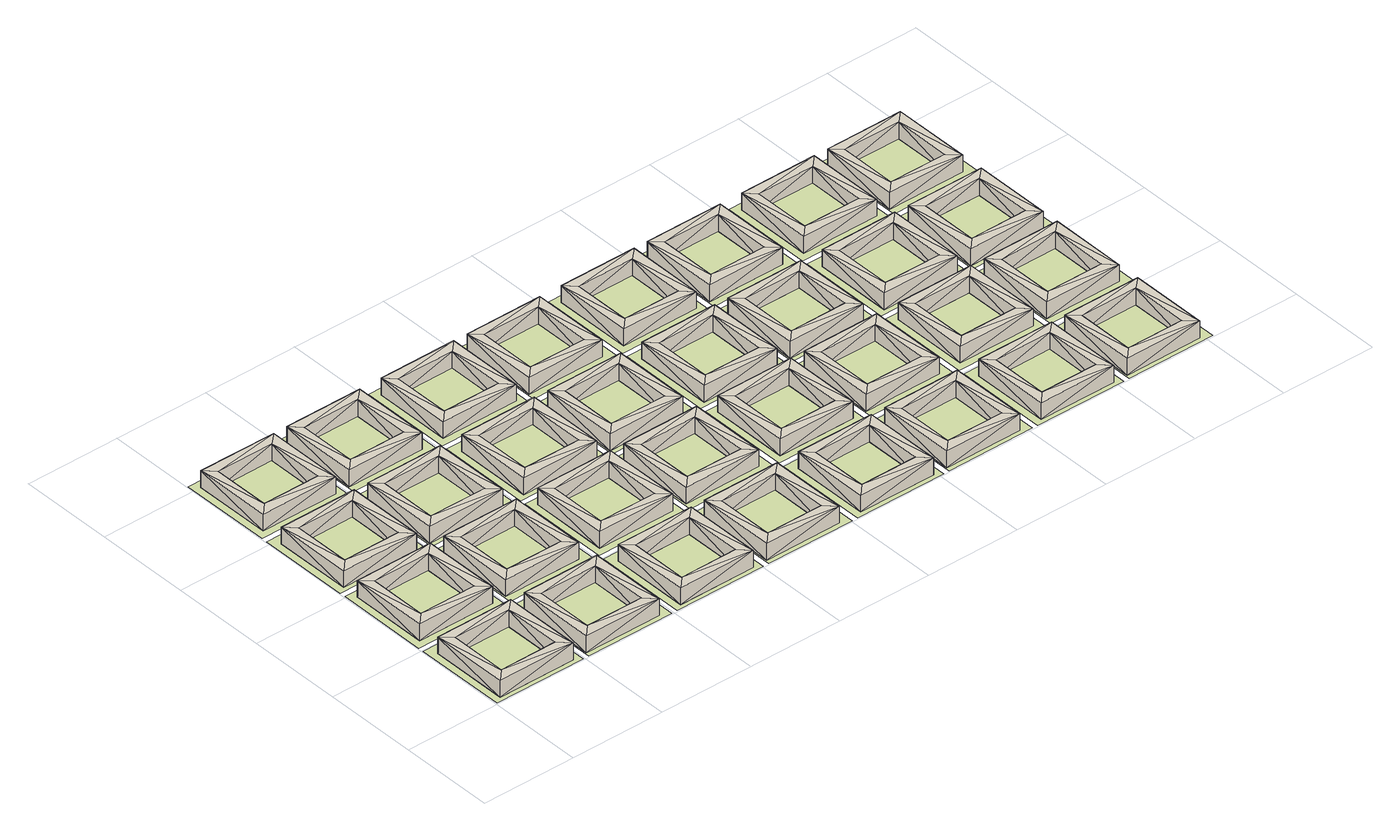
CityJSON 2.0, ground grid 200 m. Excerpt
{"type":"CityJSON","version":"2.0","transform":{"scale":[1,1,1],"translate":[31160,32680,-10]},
"CityObjects":{
"building1":{"type":"Building","geometry":[{"type":"Solid","lod":"1","boundaries":[[[[0,1,2]],[[3,2,1]],[[3,1,4]],[[5,3,4]],[[5,6,3]],[[5,7,6]],[[0,2,7]],[[5,0,7]],[[0,5,8]],[[8,5,9]],[[5,4,10]],[[5,10,9]],[[10,11,9]],[[10,12,11]],[[10,13,12]],[[13,8,12]],[[12,8,14]],[[15,14,8]],[[11,15,9]],[[15,8,9]],[[8,1,0]],[[8,13,1]],[[13,10,1]],[[1,10,4]],[[2,3,12]],[[12,3,11]],[[15,11,3]],[[14,15,7]],[[7,15,6]],[[15,3,6]],[[7,2,12]],[[7,12,14]]]]}]},
"building2":{"type":"Building","geometry":[{"type":"Solid","lod":"1","boundaries":[[[[16,17,18]],[[19,18,17]],[[19,17,20]],[[21,19,20]],[[21,22,19]],[[21,23,22]],[[16,18,23]],[[21,16,23]],[[16,21,24]],[[24,21,25]],[[21,20,26]],[[21,26,25]],[[26,27,25]],[[26,28,27]],[[26,29,28]],[[29,24,28]],[[28,24,30]],[[31,30,24]],[[27,31,25]],[[31,24,25]],[[24,17,16]],[[24,29,17]],[[29,26,17]],[[17,26,20]],[[18,19,28]],[[28,19,27]],[[31,27,19]],[[30,31,23]],[[23,31,22]],[[31,19,22]],[[23,18,28]],[[23,28,30]]]]}]},
"building3":{"type":"Building","geometry":[{"type":"Solid","lod":"1","boundaries":[[[[32,33,34]],[[35,34,33]],[[35,33,36]],[[37,35,36]],[[37,38,35]],[[37,39,38]],[[32,34,39]],[[37,32,39]],[[32,37,40]],[[40,37,41]],[[37,36,42]],[[37,42,41]],[[42,43,41]],[[42,44,43]],[[42,45,44]],[[45,40,44]],[[44,40,46]],[[47,46,40]],[[43,47,41]],[[47,40,41]],[[40,33,32]],[[40,45,33]],[[45,42,33]],[[33,42,36]],[[34,35,44]],[[44,35,43]],[[47,43,35]],[[46,47,39]],[[39,47,38]],[[47,35,38]],[[39,34,44]],[[39,44,46]]]]}]},
"building4":{"type":"Building","geometry":[{"type":"Solid","lod":"1","boundaries":[[[[48,49,50]],[[51,50,49]],[[51,49,52]],[[53,51,52]],[[53,54,51]],[[53,55,54]],[[48,50,55]],[[53,48,55]],[[48,53,56]],[[56,53,57]],[[53,52,58]],[[53,58,57]],[[58,59,57]],[[58,60,59]],[[58,61,60]],[[61,56,60]],[[60,56,62]],[[63,62,56]],[[59,63,57]],[[63,56,57]],[[56,49,48]],[[56,61,49]],[[61,58,49]],[[49,58,52]],[[50,51,60]],[[60,51,59]],[[63,59,51]],[[62,63,55]],[[55,63,54]],[[63,51,54]],[[55,50,60]],[[55,60,62]]]]}]},
"building5":{"type":"Building","geometry":[{"type":"Solid","lod":"1","boundaries":[[[[64,65,66]],[[67,66,65]],[[67,65,68]],[[69,67,68]],[[69,70,67]],[[69,71,70]],[[64,66,71]],[[69,64,71]],[[64,69,72]],[[72,69,73]],[[69,68,74]],[[69,74,73]],[[74,75,73]],[[74,76,75]],[[74,77,76]],[[77,72,76]],[[76,72,78]],[[79,78,72]],[[75,79,73]],[[79,72,73]],[[72,65,64]],[[72,77,65]],[[77,74,65]],[[65,74,68]],[[66,67,76]],[[76,67,75]],[[79,75,67]],[[78,79,71]],[[71,79,70]],[[79,67,70]],[[71,66,76]],[[71,76,78]]]]}]},
"building6":{"type":"Building","geometry":[{"type":"Solid","lod":"1","boundaries":[[[[80,81,82]],[[83,82,81]],[[83,81,84]],[[85,83,84]],[[85,86,83]],[[85,87,86]],[[80,82,87]],[[85,80,87]],[[80,85,88]],[[88,85,89]],[[85,84,90]],[[85,90,89]],[[90,91,89]],[[90,92,91]],[[90,93,92]],[[93,88,92]],[[92,88,94]],[[95,94,88]],[[91,95,89]],[[95,88,89]],[[88,81,80]],[[88,93,81]],[[93,90,81]],[[81,90,84]],[[82,83,92]],[[92,83,91]],[[95,91,83]],[[94,95,87]],[[87,95,86]],[[95,83,86]],[[87,82,92]],[[87,92,94]]]]}]},
"building7":{"type":"Building","geometry":[{"type":"Solid","lod":"1","boundaries":[[[[96,97,98]],[[99,98,97]],[[99,97,100]],[[101,99,100]],[[101,102,99]],[[101,103,102]],[[96,98,103]],[[101,96,103]],[[96,101,104]],[[104,101,105]],[[101,100,106]],[[101,106,105]],[[106,107,105]],[[106,108,107]],[[106,109,108]],[[109,104,108]],[[108,104,110]],[[111,110,104]],[[107,111,105]],[[111,104,105]],[[104,97,96]],[[104,109,97]],[[109,106,97]],[[97,106,100]],[[98,99,108]],[[108,99,107]],[[111,107,99]],[[110,111,103]],[[103,111,102]],[[111,99,102]],[[103,98,108]],[[103,108,110]]]]}]},
"building8":{"type":"Building","geometry":[{"type":"Solid","lod":"1","boundaries":[[[[112,113,114]],[[115,114,113]],[[115,113,116]],[[117,115,116]],[[117,118,115]],[[117,119,118]],[[112,114,119]],[[117,112,119]],[[112,117,120]],[[120,117,121]],[[117,116,122]],[[117,122,121]],[[122,123,121]],[[122,124,123]],[[122,125,124]],[[125,120,124]],[[124,120,126]],[[127,126,120]],[[123,127,121]],[[127,120,121]],[[120,113,112]],[[120,125,113]],[[125,122,113]],[[113,122,116]],[[114,115,124]],[[124,115,123]],[[127,123,115]],[[126,127,119]],[[119,127,118]],[[127,115,118]],[[119,114,124]],[[119,124,126]]]]}]},
"building9":{"type":"Building","geometry":[{"type":"Solid","lod":"1","boundaries":[[[[128,129,130]],[[131,130,129]],[[131,129,132]],[[133,131,132]],[[133,134,131]],[[133,135,134]],[[128,130,135]],[[133,128,135]],[[128,133,136]],[[136,133,137]],[[133,132,138]],[[133,138,137]],[[138,139,137]],[[138,140,139]],[[138,141,140]],[[141,136,140]],[[140,136,142]],[[143,142,136]],[[139,143,137]],[[143,136,137]],[[136,129,128]],[[136,141,129]],[[141,138,129]],[[129,138,132]],[[130,131,140]],[[140,131,139]],[[143,139,131]],[[142,143,135]],[[135,143,134]],[[143,131,134]],[[135,130,140]],[[135,140,142]]]]}]},
"building10":{"type":"Building","geometry":[{"type":"Solid","lod":"1","boundaries":[[[[144,145,146]],[[147,146,145]],[[147,145,148]],[[149,147,148]],[[149,150,147]],[[149,151,150]],[[144,146,151]],[[149,144,151]],[[144,149,152]],[[152,149,153]],[[149,148,154]],[[149,154,153]],[[154,155,153]],[[154,156,155]],[[154,157,156]],[[157,152,156]],[[156,152,158]],[[159,158,152]],[[155,159,153]],[[159,152,153]],[[152,145,144]],[[152,157,145]],[[157,154,145]],[[145,154,148]],[[146,147,156]],[[156,147,155]],[[159,155,147]],[[158,159,151]],[[151,159,150]],[[159,147,150]],[[151,146,156]],[[151,156,158]]]]}]},
"building11":{"type":"Building","geometry":[{"type":"Solid","lod":"1","boundaries":[[[[160,161,162]],[[163,162,161]],[[163,161,164]],[[165,163,164]],[[165,166,163]],[[165,167,166]],[[160,162,167]],[[165,160,167]],[[160,165,168]],[[168,165,169]],[[165,164,170]],[[165,170,169]],[[170,171,169]],[[170,172,171]],[[170,173,172]],[[173,168,172]],[[172,168,174]],[[175,174,168]],[[171,175,169]],[[175,168,169]],[[168,161,160]],[[168,173,161]],[[173,170,161]],[[161,170,164]],[[162,163,172]],[[172,163,171]],[[175,171,163]],[[174,175,167]],[[167,175,166]],[[175,163,166]],[[167,162,172]],[[167,172,174]]]]}]},
"building12":{"type":"Building","geometry":[{"type":"Solid","lod":"1","boundaries":[[[[176,177,178]],[[179,178,177]],[[179,177,180]],[[181,179,180]],[[181,182,179]],[[181,183,182]],[[176,178,183]],[[181,176,183]],[[176,181,184]],[[184,181,185]],[[181,180,186]],[[181,186,185]],[[186,187,185]],[[186,188,187]],[[186,189,188]],[[189,184,188]],[[188,184,190]],[[191,190,184]],[[187,191,185]],[[191,184,185]],[[184,177,176]],[[184,189,177]],[[189,186,177]],[[177,186,180]],[[178,179,188]],[[188,179,187]],[[191,187,179]],[[190,191,183]],[[183,191,182]],[[191,179,182]],[[183,178,188]],[[183,188,190]]]]}]},
"building13":{"type":"Building","geometry":[{"type":"Solid","lod":"1","boundaries":[[[[192,193,194]],[[195,194,193]],[[195,193,196]],[[197,195,196]],[[197,198,195]],[[197,199,198]],[[192,194,199]],[[197,192,199]],[[192,197,200]],[[200,197,201]],[[197,196,202]],[[197,202,201]],[[202,203,201]],[[202,204,203]],[[202,205,204]],[[205,200,204]],[[204,200,206]],[[207,206,200]],[[203,207,201]],[[207,200,201]],[[200,193,192]],[[200,205,193]],[[205,202,193]],[[193,202,196]],[[194,195,204]],[[204,195,203]],[[207,203,195]],[[206,207,199]],[[199,207,198]],[[207,195,198]],[[199,194,204]],[[199,204,206]]]]}]},
"building14":{"type":"Building","geometry":[{"type":"Solid","lod":"1","boundaries":[[[[208,209,210]],[[211,210,209]],[[211,209,212]],[[213,211,212]],[[213,214,211]],[[213,215,214]],[[208,210,215]],[[213,208,215]],[[208,213,216]],[[216,213,217]],[[213,212,218]],[[213,218,217]],[[218,219,217]],[[218,220,219]],[[218,221,220]],[[221,216,220]],[[220,216,222]],[[223,222,216]],[[219,223,217]],[[223,216,217]],[[216,209,208]],[[216,221,209]],[[221,218,209]],[[209,218,212]],[[210,211,220]],[[220,211,219]],[[223,219,211]],[[222,223,215]],[[215,223,214]],[[223,211,214]],[[215,210,220]],[[215,220,222]]]]}]},
"building15":{"type":"Building","geometry":[{"type":"Solid","lod":"1","boundaries":[[[[224,225,226]],[[227,226,225]],[[227,225,228]],[[229,227,228]],[[229,230,227]],[[229,231,230]],[[224,226,231]],[[229,224,231]],[[224,229,232]],[[232,229,233]],[[229,228,234]],[[229,234,233]],[[234,235,233]],[[234,236,235]],[[234,237,236]],[[237,232,236]],[[236,232,238]],[[239,238,232]],[[235,239,233]],[[239,232,233]],[[232,225,224]],[[232,237,225]],[[237,234,225]],[[225,234,228]],[[226,227,236]],[[236,227,235]],[[239,235,227]],[[238,239,231]],[[231,239,230]],[[239,227,230]],[[231,226,236]],[[231,236,238]]]]}]},
"building16":{"type":"Building","geometry":[{"type":"Solid","lod":"1","boundaries":[[[[240,241,242]],[[243,242,241]],[[243,241,244]],[[245,243,244]],[[245,246,243]],[[245,247,246]],[[240,242,247]],[[245,240,247]],[[240,245,248]],[[248,245,249]],[[245,244,250]],[[245,250,249]],[[250,251,249]],[[250,252,251]],[[250,253,252]],[[253,248,252]],[[252,248,254]],[[255,254,248]],[[251,255,249]],[[255,248,249]],[[248,241,240]],[[248,253,241]],[[253,250,241]],[[241,250,244]],[[242,243,252]],[[252,243,251]],[[255,251,243]],[[254,255,247]],[[247,255,246]],[[255,243,246]],[[247,242,252]],[[247,252,254]]]]}]},
"building17":{"type":"Building","geometry":[{"type":"Solid","lod":"1","boundaries":[[[[256,257,258]],[[259,258,257]],[[259,257,260]],[[261,259,260]],[[261,262,259]],[[261,263,262]],[[256,258,263]],[[261,256,263]],[[256,261,264]],[[264,261,265]],[[261,260,266]],[[261,266,265]],[[266,267,265]],[[266,268,267]],[[266,269,268]],[[269,264,268]],[[268,264,270]],[[271,270,264]],[[267,271,265]],[[271,264,265]],[[264,257,256]],[[264,269,257]],[[269,266,257]],[[257,266,260]],[[258,259,268]],[[268,259,267]],[[271,267,259]],[[270,271,263]],[[263,271,262]],[[271,259,262]],[[263,258,268]],[[263,268,270]]]]}]},
"building18":{"type":"Building","geometry":[{"type":"Solid","lod":"1","boundaries":[[[[272,273,274]],[[275,274,273]],[[275,273,276]],[[277,275,276]],[[277,278,275]],[[277,279,278]],[[272,274,279]],[[277,272,279]],[[272,277,280]],[[280,277,281]],[[277,276,282]],[[277,282,281]],[[282,283,281]],[[282,284,283]],[[282,285,284]],[[285,280,284]],[[284,280,286]],[[287,286,280]],[[283,287,281]],[[287,280,281]],[[280,273,272]],[[280,285,273]],[[285,282,273]],[[273,282,276]],[[274,275,284]],[[284,275,283]],[[287,283,275]],[[286,287,279]],[[279,287,278]],[[287,275,278]],[[279,274,284]],[[279,284,286]]]]}]},
"building19":{"type":"Building","geometry":[{"type":"Solid","lod":"1","boundaries":[[[[288,289,290]],[[291,290,289]],[[292,291,289]],[[293,291,292]],[[293,294,291]],[[293,295,294]],[[288,290,295]],[[293,288,295]],[[288,293,296]],[[296,293,297]],[[293,292,298]],[[293,298,297]],[[298,299,297]],[[298,300,299]],[[298,301,300]],[[301,296,300]],[[300,296,302]],[[303,302,296]],[[299,303,297]],[[297,303,296]],[[296,289,288]],[[296,301,289]],[[301,298,289]],[[289,298,292]],[[290,291,300]],[[300,291,299]],[[303,299,291]],[[302,303,295]],[[295,303,294]],[[303,291,294]],[[295,290,300]],[[295,300,302]]]]}]},
"building20":{"type":"Building","geometry":[{"type":"Solid","lod":"1","boundaries":[[[[304,305,306]],[[307,306,305]],[[308,307,305]],[[309,307,308]],[[309,310,307]],[[309,311,310]],[[304,306,311]],[[309,304,311]],[[304,309,312]],[[312,309,313]],[[309,308,314]],[[309,314,313]],[[314,315,313]],[[314,316,315]],[[314,317,316]],[[317,312,316]],[[316,312,318]],[[319,318,312]],[[315,319,313]],[[313,319,312]],[[312,305,304]],[[312,317,305]],[[317,314,305]],[[305,314,308]],[[306,307,316]],[[316,307,315]],[[319,315,307]],[[318,319,311]],[[311,319,310]],[[319,307,310]],[[311,306,316]],[[311,316,318]]]]}]},
"building21":{"type":"Building","geometry":[{"type":"Solid","lod":"1","boundaries":[[[[320,321,322]],[[323,322,321]],[[323,321,324]],[[325,323,324]],[[325,326,323]],[[325,327,326]],[[320,322,327]],[[325,320,327]],[[320,325,328]],[[328,325,329]],[[325,324,330]],[[325,330,329]],[[330,331,329]],[[330,332,331]],[[330,333,332]],[[332,333,328]],[[332,328,334]],[[335,334,328]],[[331,335,329]],[[335,328,329]],[[328,321,320]],[[328,333,321]],[[333,330,321]],[[321,330,324]],[[322,323,332]],[[332,323,331]],[[335,331,323]],[[334,335,327]],[[327,335,326]],[[335,323,326]],[[327,322,332]],[[327,332,334]]]]}]},
"building22":{"type":"Building","geometry":[{"type":"Solid","lod":"1","boundaries":[[[[336,337,338]],[[339,338,337]],[[339,337,340]],[[341,339,340]],[[341,342,339]],[[341,343,342]],[[336,338,343]],[[341,336,343]],[[336,341,344]],[[344,341,345]],[[341,340,346]],[[341,346,345]],[[346,347,345]],[[346,348,347]],[[346,349,348]],[[348,349,344]],[[348,344,350]],[[351,350,344]],[[347,351,345]],[[351,344,345]],[[344,337,336]],[[344,349,337]],[[349,346,337]],[[337,346,340]],[[338,339,348]],[[348,339,347]],[[351,347,339]],[[350,351,343]],[[343,351,342]],[[351,339,342]],[[343,338,348]],[[343,348,350]]]]}]},
"building23":{"type":"Building","geometry":[{"type":"Solid","lod":"1","boundaries":[[[[352,353,354]],[[355,354,353]],[[356,355,353]],[[357,355,356]],[[357,358,355]],[[357,359,358]],[[352,354,359]],[[357,352,359]],[[352,357,360]],[[360,357,361]],[[357,356,362]],[[357,362,361]],[[362,363,361]],[[362,364,363]],[[362,365,364]],[[364,365,360]],[[364,360,366]],[[367,366,360]],[[363,367,361]],[[361,367,360]],[[360,353,352]],[[360,365,353]],[[365,362,353]],[[353,362,356]],[[354,355,364]],[[364,355,363]],[[367,363,355]],[[366,367,359]],[[359,367,358]],[[367,355,358]],[[359,354,364]],[[359,364,366]]]]}]},
"building24":{"type":"Building","geometry":[{"type":"Solid","lod":"1","boundaries":[[[[368,369,370]],[[371,370,369]],[[372,371,369]],[[373,371,372]],[[373,374,371]],[[373,375,374]],[[368,370,375]],[[373,368,375]],[[368,373,376]],[[376,373,377]],[[373,372,378]],[[373,378,377]],[[378,379,377]],[[378,380,379]],[[378,381,380]],[[380,381,376]],[[380,376,382]],[[383,382,376]],[[379,383,377]],[[377,383,376]],[[376,369,368]],[[376,381,369]],[[381,378,369]],[[369,378,372]],[[370,371,380]],[[380,371,379]],[[383,379,371]],[[382,383,375]],[[375,383,374]],[[383,371,374]],[[375,370,380]],[[375,380,382]]]]}]},
"building25":{"type":"Building","geometry":[{"type":"Solid","lod":"1","boundaries":[[[[384,385,386]],[[387,386,385]],[[387,385,388]],[[389,387,388]],[[389,390,387]],[[389,391,390]],[[384,386,391]],[[389,384,391]],[[384,389,392]],[[392,389,393]],[[389,388,394]],[[389,394,393]],[[394,395,393]],[[394,396,395]],[[394,397,396]],[[396,397,392]],[[396,392,398]],[[399,398,392]],[[395,399,393]],[[399,392,393]],[[392,385,384]],[[392,397,385]],[[397,394,385]],[[385,394,388]],[[386,387,396]],[[396,387,395]],[[399,395,387]],[[398,399,391]],[[391,399,390]],[[399,387,390]],[[391,386,396]],[[391,396,398]]]]}]},
"building26":{"type":"Building","geometry":[{"type":"Solid","lod":"1","boundaries":[[[[400,401,402]],[[403,402,401]],[[403,401,404]],[[405,403,404]],[[405,406,403]],[[405,407,406]],[[400,402,407]],[[405,400,407]],[[400,405,408]],[[408,405,409]],[[405,404,410]],[[405,410,409]],[[410,411,409]],[[410,412,411]],[[410,413,412]],[[412,413,408]],[[412,408,414]],[[415,414,408]],[[411,415,409]],[[415,408,409]],[[408,401,400]],[[408,413,401]],[[413,410,401]],[[401,410,404]],[[402,403,412]],[[412,403,411]],[[415,411,403]],[[414,415,407]],[[407,415,406]],[[415,403,406]],[[407,402,412]],[[407,412,414]]]]}]},
"building27":{"type":"Building","geometry":[{"type":"Solid","lod":"1","boundaries":[[[[416,417,418]],[[419,418,417]],[[420,419,417]],[[421,419,420]],[[421,422,419]],[[421,423,422]],[[416,418,423]],[[421,416,423]],[[416,421,424]],[[424,421,425]],[[421,420,426]],[[421,426,425]],[[426,427,425]],[[426,428,427]],[[426,429,428]],[[428,429,424]],[[428,424,430]],[[431,430,424]],[[427,431,425]],[[425,431,424]],[[424,417,416]],[[424,429,417]],[[429,426,417]],[[417,426,420]],[[418,419,428]],[[428,419,427]],[[431,427,419]],[[430,431,423]],[[423,431,422]],[[431,419,422]],[[423,418,428]],[[423,428,430]]]]}]},
"building28":{"type":"Building","geometry":[{"type":"Solid","lod":"1","boundaries":[[[[432,433,434]],[[435,434,433]],[[436,435,433]],[[437,435,436]],[[437,438,435]],[[437,439,438]],[[432,434,439]],[[437,432,439]],[[432,437,440]],[[440,437,441]],[[437,436,442]],[[437,442,441]],[[442,443,441]],[[442,444,443]],[[442,445,444]],[[444,445,440]],[[444,440,446]],[[447,446,440]],[[443,447,441]],[[441,447,440]],[[440,433,432]],[[440,445,433]],[[445,442,433]],[[433,442,436]],[[434,435,444]],[[444,435,443]],[[447,443,435]],[[446,447,439]],[[439,447,438]],[[447,435,438]],[[439,434,444]],[[439,444,446]]]]}]},
"building29":{"type":"Building","geometry":[{"type":"Solid","lod":"1","boundaries":[[[[448,449,450]],[[451,450,449]],[[451,449,452]],[[453,451,452]],[[453,454,451]],[[453,455,454]],[[448,450,455]],[[453,448,455]],[[448,453,456]],[[456,453,457]],[[453,452,458]],[[453,458,457]],[[458,459,457]],[[458,460,459]],[[458,461,460]],[[461,456,460]],[[460,456,462]],[[463,462,456]],[[459,463,457]],[[463,456,457]],[[456,449,448]],[[456,461,449]],[[461,458,449]],[[449,458,452]],[[450,451,460]],[[460,451,459]],[[463,459,451]],[[462,463,455]],[[455,463,454]],[[463,451,454]],[[455,450,460]],[[455,460,462]]]]}]},
"building30":{"type":"Building","geometry":[{"type":"Solid","lod":"1","boundaries":[[[[464,465,466]],[[467,466,465]],[[467,465,468]],[[469,467,468]],[[469,470,467]],[[469,471,470]],[[464,466,471]],[[469,464,471]],[[464,469,472]],[[472,469,473]],[[469,468,474]],[[469,474,473]],[[474,475,473]],[[474,476,475]],[[474,477,476]],[[477,472,476]],[[476,472,478]],[[479,478,472]],[[475,479,473]],[[479,472,473]],[[472,465,464]],[[472,477,465]],[[477,474,465]],[[465,474,468]],[[466,467,476]],[[476,467,475]],[[479,475,467]],[[478,479,471]],[[471,479,470]],[[479,467,470]],[[471,466,476]],[[471,476,478]]]]}]},
"building31":{"type":"Building","geometry":[{"type":"Solid","lod":"1","boundaries":[[[[480,481,482]],[[483,482,481]],[[484,483,481]],[[485,483,484]],[[485,486,483]],[[485,487,486]],[[480,482,487]],[[485,480,487]],[[480,485,488]],[[488,485,489]],[[485,484,490]],[[485,490,489]],[[490,491,489]],[[490,492,491]],[[490,493,492]],[[493,488,492]],[[492,488,494]],[[495,494,488]],[[491,495,489]],[[489,495,488]],[[488,481,480]],[[488,493,481]],[[493,490,481]],[[481,490,484]],[[482,483,492]],[[492,483,491]],[[495,491,483]],[[494,495,487]],[[487,495,486]],[[495,483,486]],[[487,482,492]],[[487,492,494]]]]}]},
"building32":{"type":"Building","geometry":[{"type":"Solid","lod":"1","boundaries":[[[[496,497,498]],[[499,498,497]],[[500,499,497]],[[501,499,500]],[[501,502,499]],[[501,503,502]],[[496,498,503]],[[501,496,503]],[[496,501,504]],[[504,501,505]],[[501,500,506]],[[501,506,505]],[[506,507,505]],[[506,508,507]],[[506,509,508]],[[509,504,508]],[[508,504,510]],[[511,510,504]],[[507,511,505]],[[505,511,504]],[[504,497,496]],[[504,509,497]],[[509,506,497]],[[497,506,500]],[[498,499,508]],[[508,499,507]],[[511,507,499]],[[510,511,503]],[[503,511,502]],[[511,499,502]],[[503,498,508]],[[503,508,510]]]]}]},
"landuse1":{"type":"LandUse","geometry":[{"type":"MultiSurface","lod":"1","boundaries":[[[512,513,514,515]]]}]},
"landuse2":{"type":"LandUse","geometry":[{"type":"MultiSurface","lod":"1","boundaries":[[[516,517,518,519]]]}]},
"landuse3":{"type":"LandUse","geometry":[{"type":"MultiSurface","lod":"1","boundaries":[[[520,521,522,523]]]}]},
"landuse4":{"type":"LandUse","geometry":[{"type":"MultiSurface","lod":"1","boundaries":[[[524,525,526,527]]]}]},
"landuse5":{"type":"LandUse","geometry":[{"type":"MultiSurface","lod":"1","boundaries":[[[528,529,530,531]]]}]},
"landuse6":{"type":"LandUse","geometry":[{"type":"MultiSurface","lod":"1","boundaries":[[[532,533,534,535]]]}]},
"landuse7":{"type":"LandUse","geometry":[{"type":"MultiSurface","lod":"1","boundaries":[[[536,537,538,539]]]}]},
"landuse8":{"type":"LandUse","attributes":{"name":"luse0"},"geometry":[{"type":"MultiSurface","lod":"1","boundaries":[[[540,541,542,543]]]}]},
"landuse9":{"type":"LandUse","geometry":[{"type":"MultiSurface","lod":"1","boundaries":[[[544,545,546,547]]]}]},
"landuse10":{"type":"LandUse","geometry":[{"type":"MultiSurface","lod":"1","boundaries":[[[548,549,550,551]]]}]},
"landuse11":{"type":"LandUse","geometry":[{"type":"MultiSurface","lod":"1","boundaries":[[[552,553,554,555]]]}]},
"landuse12":{"type":"LandUse","geometry":[{"type":"MultiSurface","lod":"1","boundaries":[[[556,557,558,559]]]}]},
"landuse13":{"type":"LandUse","geometry":[{"type":"MultiSurface","lod":"1","boundaries":[[[560,561,562,563]]]}]},
"landuse14":{"type":"LandUse","geometry":[{"type":"MultiSurface","lod":"1","boundaries":[[[564,565,566,567]]]}]},
"landuse15":{"type":"LandUse","geometry":[{"type":"MultiSurface","lod":"1","boundaries":[[[568,569,570,571]]]}]},
"landuse16":{"type":"LandUse","geometry":[{"type":"MultiSurface","lod":"1","boundaries":[[[572,573,574,575]]]}]},
"landuse17":{"type":"LandUse","geometry":[{"type":"MultiSurface","lod":"1","boundaries":[[[576,577,578,579]]]}]},
"landuse18":{"type":"LandUse","attributes":{"name":"luse4"},"geometry":[{"type":"MultiSurface","lod":"1","boundaries":[[[580,581,582,583]]]}]},
"landuse19":{"type":"LandUse","attributes":{"name":"luse5"},"geometry":[{"type":"MultiSurface","lod":"1","boundaries":[[[584,585,586,587]]]}]},
"landuse20":{"type":"LandUse","geometry":[{"type":"MultiSurface","lod":"1","boundaries":[[[588,589,590,591]]]}]},
"landuse21":{"type":"LandUse","geometry":[{"type":"MultiSurface","lod":"1","boundaries":[[[592,593,594,595]]]}]},
"landuse22":{"type":"LandUse","attributes":{"name":"luse3"},"geometry":[{"type":"MultiSurface","lod":"1","boundaries":[[[596,597,598,599]]]}]},
"landuse23":{"type":"LandUse","attributes":{"name":"luse6"},"geometry":[{"type":"MultiSurface","lod":"1","boundaries":[[[600,601,602,603]]]}]},
"landuse24":{"type":"LandUse","geometry":[{"type":"MultiSurface","lod":"1","boundaries":[[[604,605,606,607]]]}]},
"landuse25":{"type":"LandUse","geometry":[{"type":"MultiSurface","lod":"1","boundaries":[[[608,609,610,611]]]}]},
"landuse26":{"type":"LandUse","geometry":[{"type":"MultiSurface","lod":"1","boundaries":[[[612,613,614,615]]]}]},
"landuse27":{"type":"LandUse","attributes":{"name":"luse7"},"geometry":[{"type":"MultiSurface","lod":"1","boundaries":[[[616,617,618,619]]]}]},
"landuse28":{"type":"LandUse","attributes":{"name":"luse1"},"geometry":[{"type":"MultiSurface","lod":"1","boundaries":[[[620,621,622,623]]]}]},
"landuse29":{"type":"LandUse","geometry":[{"type":"MultiSurface","lod":"1","boundaries":[[[624,625,626,627]]]}]},
"landuse30":{"type":"LandUse","attributes":{"name":"luse9"},"geometry":[{"type":"MultiSurface","lod":"1","boundaries":[[[628,629,630,631]]]}]},
"landuse31":{"type":"LandUse","attributes":{"name":"luse8"},"geometry":[{"type":"MultiSurface","lod":"1","boundaries":[[[632,633,634,635]]]}]},
"landuse32":{"type":"LandUse","geometry":[{"type":"MultiSurface","lod":"1","boundaries":[[[636,637,638,639]]]}]}
},
"vertices":[
[182,12,10],[18,12,10],[39,34,10],[39,155,10],[18,176,10],[182,176,10],[160,155,10],[160,34,10],[182,12,46],[182,176,46],[18,176,46],[39,155,46],[39,34,46],[18,12,46],[160,34,46],[160,155,46],
[182,224,10],[18,224,10],[39,246,10],[39,367,10],[18,388,10],[182,388,10],[160,367,10],[160,246,10],[182,224,46],[182,388,46],[18,388,46],[39,367,46],[39,246,46],[18,224,46],[160,246,46],[160,367,46],
[182,424,10],[18,424,10],[39,446,10],[39,567,10],[18,588,10],[182,588,10],[160,567,10],[160,446,10],[182,424,46],[182,588,46],[18,588,46],[39,567,46],[39,446,46],[18,424,46],[160,446,46],[160,567,46],
[182,636,10],[18,636,10],[39,658,10],[39,779,10],[18,800,10],[182,800,10],[160,779,10],[160,658,10],[182,636,46],[182,800,46],[18,800,46],[39,779,46],[39,658,46],[18,636,46],[160,658,46],[160,779,46],
[376,12,10],[212,12,10],[233,34,10],[233,155,10],[212,176,10],[376,176,10],[354,155,10],[354,34,10],[376,12,46],[376,176,46],[212,176,46],[233,155,46],[233,34,46],[212,12,46],[354,34,46],[354,155,46],
[376,224,10],[212,224,10],[233,246,10],[233,367,10],[212,388,10],[376,388,10],[354,367,10],[354,246,10],[376,224,46],[376,388,46],[212,388,46],[233,367,46],[233,246,46],[212,224,46],[354,246,46],[354,367,46],
[376,424,10],[212,424,10],[233,446,10],[233,567,10],[212,588,10],[376,588,10],[354,567,10],[354,446,10],[376,424,46],[376,588,46],[212,588,46],[233,567,46],[233,446,46],[212,424,46],[354,446,46],[354,567,46],
[376,636,10],[212,636,10],[233,658,10],[233,779,10],[212,800,10],[376,800,10],[354,779,10],[354,658,10],[376,636,46],[376,800,46],[212,800,46],[233,779,46],[233,658,46],[212,636,46],[354,658,46],[354,779,46],
[588,12,10],[424,12,10],[445,34,10],[445,155,10],[424,176,10],[588,176,10],[566,155,10],[566,34,10],[588,12,46],[588,176,46],[424,176,46],[445,155,46],[445,34,46],[424,12,46],[566,34,46],[566,155,46],
[588,224,10],[424,224,10],[445,246,10],[445,367,10],[424,388,10],[588,388,10],[566,367,10],[566,246,10],[588,224,46],[588,388,46],[424,388,46],[445,367,46],[445,246,46],[424,224,46],[566,246,46],[566,367,46],
[588,424,10],[424,424,10],[445,446,10],[445,567,10],[424,588,10],[588,588,10],[566,567,10],[566,446,10],[588,424,46],[588,588,46],[424,588,46],[445,567,46],[445,446,46],[424,424,46],[566,446,46],[566,567,46],
[588,636,10],[424,636,10],[445,658,10],[445,779,10],[424,800,10],[588,800,10],[566,779,10],[566,658,10],[588,636,46],[588,800,46],[424,800,46],[445,779,46],[445,658,46],[424,636,46],[566,658,46],[566,779,46],
[782,12,10],[618,12,10],[639,34,10],[639,155,10],[618,176,10],[782,176,10],[760,155,10],[760,34,10],[782,12,46],[782,176,46],[618,176,46],[639,155,46],[639,34,46],[618,12,46],[760,34,46],[760,155,46],
[782,224,10],[618,224,10],[639,246,10],[639,367,10],[618,388,10],[782,388,10],[760,367,10],[760,246,10],[782,224,46],[782,388,46],[618,388,46],[639,367,46],[639,246,46],[618,224,46],[760,246,46],[760,367,46],
[782,424,10],[618,424,10],[639,446,10],[639,567,10],[618,588,10],[782,588,10],[760,567,10],[760,446,10],[782,424,46],[782,588,46],[618,588,46],[639,567,46],[639,446,46],[618,424,46],[760,446,46],[760,567,46],
[782,636,10],[618,636,10],[639,658,10],[639,779,10],[618,800,10],[782,800,10],[760,779,10],[760,658,10],[782,636,46],[782,800,46],[618,800,46],[639,779,46],[639,658,46],[618,636,46],[760,658,46],[760,779,46],
[994,12,10],[830,12,10],[851,34,10],[851,155,10],[830,176,10],[994,176,10],[972,155,10],[972,34,10],[994,12,46],[994,176,46],[830,176,46],[851,155,46],[851,34,46],[830,12,46],[972,34,46],[972,155,46],
[994,224,10],[830,224,10],[851,246,10],[851,367,10],[830,388,10],[994,388,10],[972,367,10],[972,246,10],[994,224,46],[994,388,46],[830,388,46],[851,367,46],[851,246,46],[830,224,46],[972,246,46],[972,367,46],
[994,424,10],[830,424,10],[851,446,10],[851,567,10],[830,588,10],[994,588,10],[972,567,10],[972,446,10],[994,424,46],[994,588,46],[830,588,46],[851,567,46],[851,446,46],[830,424,46],[972,446,46],[972,567,46],
[994,636,10],[830,636,10],[851,658,10],[851,779,10],[830,800,10],[994,800,10],[972,779,10],[972,658,10],[994,636,46],[994,800,46],[830,800,46],[851,779,46],[851,658,46],[830,636,46],[972,658,46],[972,779,46],
[1188,12,10],[1024,12,10],[1045,34,10],[1045,155,10],[1024,176,10],[1188,176,10],[1166,155,10],[1166,34,10],[1188,12,46],[1188,176,46],[1024,176,46],[1045,155,46],[1045,34,46],[1024,12,46],[1166,34,46],[1166,155,46],
[1188,224,10],[1024,224,10],[1045,246,10],[1045,367,10],[1024,388,10],[1188,388,10],[1166,367,10],[1166,246,10],[1188,224,46],[1188,388,46],[1024,388,46],[1045,367,46],[1045,246,46],[1024,224,46],[1166,246,46],[1166,367,46],
[1188,424,10],[1024,424,10],[1045,446,10],[1045,567,10],[1024,588,10],[1188,588,10],[1166,567,10],[1166,446,10],[1188,424,46],[1188,588,46],[1024,588,46],[1045,567,46],[1045,446,46],[1024,424,46],[1166,446,46],[1166,567,46],
[1188,636,10],[1024,636,10],[1045,658,10],[1045,779,10],[1024,800,10],[1188,800,10],[1166,779,10],[1166,658,10],[1188,636,46],[1188,800,46],[1024,800,46],[1045,779,46],[1045,658,46],[1024,636,46],[1166,658,46],[1166,779,46],
[1400,12,10],[1236,12,10],[1257,34,10],[1257,155,10],[1236,176,10],[1400,176,10],[1378,155,10],[1378,34,10],[1400,12,46],[1400,176,46],[1236,176,46],[1257,155,46],[1257,34,46],[1236,12,46],[1378,34,46],[1378,155,46],
[1400,224,10],[1236,224,10],[1257,246,10],[1257,367,10],[1236,388,10],[1400,388,10],[1378,367,10],[1378,246,10],[1400,224,46],[1400,388,46],[1236,388,46],[1257,367,46],[1257,246,46],[1236,224,46],[1378,246,46],[1378,367,46],
[1400,424,10],[1236,424,10],[1257,446,10],[1257,567,10],[1236,588,10],[1400,588,10],[1378,567,10],[1378,446,10],[1400,424,46],[1400,588,46],[1236,588,46],[1257,567,46],[1257,446,46],[1236,424,46],[1378,446,46],[1378,567,46],
[1400,636,10],[1236,636,10],[1257,658,10],[1257,779,10],[1236,800,10],[1400,800,10],[1378,779,10],[1378,658,10],[1400,636,46],[1400,800,46],[1236,800,46],[1257,779,46],[1257,658,46],[1236,636,46],[1378,658,46],[1378,779,46],
[1594,12,10],[1430,12,10],[1451,34,10],[1451,155,10],[1430,176,10],[1594,176,10],[1572,155,10],[1572,34,10],[1594,12,46],[1594,176,46],[1430,176,46],[1451,155,46],[1451,34,46],[1430,12,46],[1572,34,46],[1572,155,46],
[1594,224,10],[1430,224,10],[1451,246,10],[1451,367,10],[1430,388,10],[1594,388,10],[1572,367,10],[1572,246,10],[1594,224,46],[1594,388,46],[1430,388,46],[1451,367,46],[1451,246,46],[1430,224,46],[1572,246,46],[1572,367,46],
[1594,424,10],[1430,424,10],[1451,446,10],[1451,567,10],[1430,588,10],[1594,588,10],[1572,567,10],[1572,446,10],[1594,424,46],[1594,588,46],[1430,588,46],[1451,567,46],[1451,446,46],[1430,424,46],[1572,446,46],[1572,567,46],
[1594,636,10],[1430,636,10],[1451,658,10],[1451,779,10],[1430,800,10],[1594,800,10],[1572,779,10],[1572,658,10],[1594,636,46],[1594,800,46],[1430,800,46],[1451,779,46],[1451,658,46],[1430,636,46],[1572,658,46],[1572,779,46],
[197,3,10],[197,197,10],[3,197,10],[3,3,10],
[197,209,10],[197,403,10],[3,403,10],[3,209,10],
[197,415,10],[197,609,10],[3,609,10],[3,415,10],
[197,621,10],[197,815,10],[3,815,10],[3,621,10],
[397,3,10],[397,197,10],[209,197,10],[209,3,10],
[397,209,10],[397,403,10],[209,403,10],[209,209,10],
[397,415,10],[397,609,10],[209,609,10],[209,415,10],
[397,621,10],[397,815,10],[209,815,10],[209,621,10],
[603,3,10],[603,197,10],[409,197,10],[409,3,10],
[603,209,10],[603,403,10],[409,403,10],[409,209,10],
[603,415,10],[603,609,10],[409,609,10],[409,415,10],
[603,621,10],[603,815,10],[409,815,10],[409,621,10],
[803,3,10],[803,197,10],[615,197,10],[615,3,10],
[803,209,10],[803,403,10],[615,403,10],[615,209,10],
[803,415,10],[803,609,10],[615,609,10],[615,415,10],
[803,621,10],[803,815,10],[615,815,10],[615,621,10],
[1009,3,10],[1009,197,10],[815,197,10],[815,3,10],
[1009,209,10],[1009,403,10],[815,403,10],[815,209,10],
[1009,415,10],[1009,609,10],[815,609,10],[815,415,10],
[1009,621,10],[1009,815,10],[815,815,10],[815,621,10],
[1209,3,10],[1209,197,10],[1021,197,10],[1021,3,10],
[1209,209,10],[1209,403,10],[1021,403,10],[1021,209,10],
[1209,415,10],[1209,609,10],[1021,609,10],[1021,415,10],
[1209,621,10],[1209,815,10],[1021,815,10],[1021,621,10],
[1415,3,10],[1415,197,10],[1221,197,10],[1221,3,10],
[1415,209,10],[1415,403,10],[1221,403,10],[1221,209,10],
[1415,415,10],[1415,609,10],[1221,609,10],[1221,415,10],
[1415,621,10],[1415,815,10],[1221,815,10],[1221,621,10],
[1615,3,10],[1615,197,10],[1427,197,10],[1427,3,10],
[1615,209,10],[1615,403,10],[1427,403,10],[1427,209,10],
[1615,415,10],[1615,609,10],[1427,609,10],[1427,415,10],
[1615,621,10],[1615,815,10],[1427,815,10],[1427,621,10]
]}
